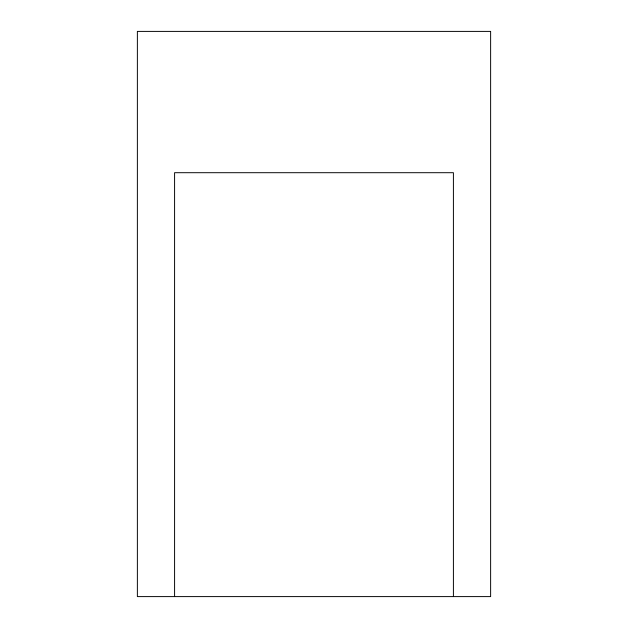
<?xml version="1.0" encoding="UTF-8"?>
<svg xmlns="http://www.w3.org/2000/svg" width="628" height="628" viewBox="0 0 628 628"><rect width="100%" height="100%" fill="white"/><g stroke="black" fill="none" stroke-linecap="round" stroke-linejoin="round"><path stroke-width="0.94" d="M453.408 596.6L453.408 172.7L174.584 172.7L174.584 596.6M490.625 31.4L137.375 31.4L137.375 596.6L490.625 596.6L490.625 31.4"/></g></svg>
